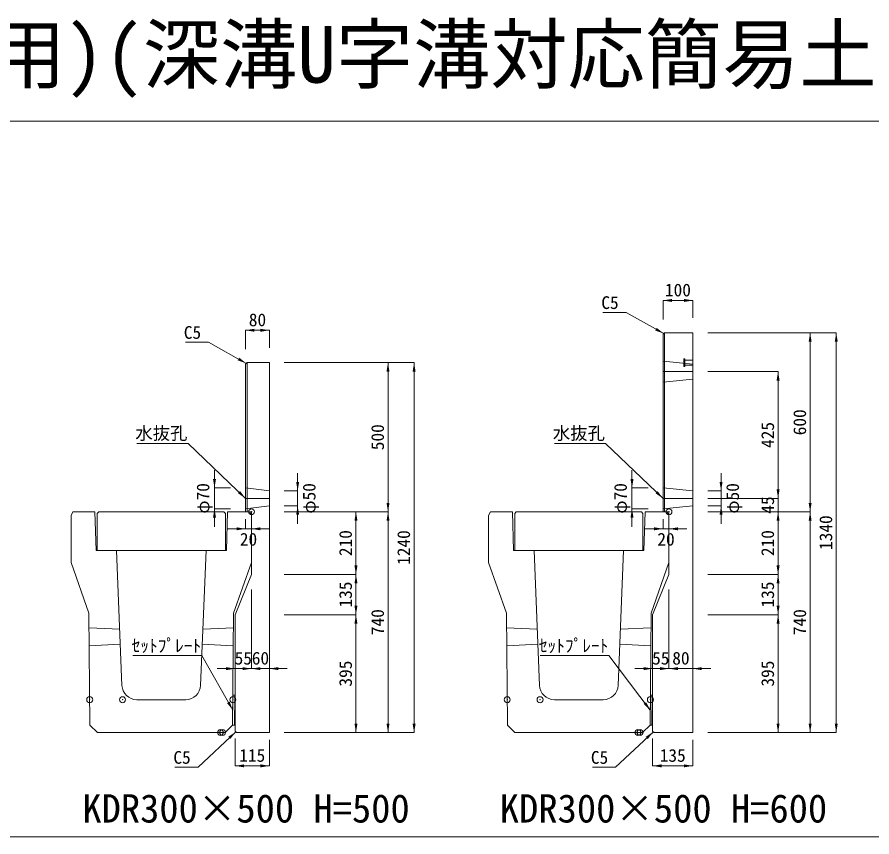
# Model space of a CAD drawing. Units: millimetres at full size, sheet at 1:40. Extents: x 172874 to 199766, y 869448 to 902797.
# Drawn here: x 191220 to 194087, y 900048 to 902797 of the extents above; entities that cross this region are included whole.
import ezdxf
from ezdxf.enums import TextEntityAlignment as Align

# ---------------------------------------------------------------- set-up
doc = ezdxf.new("R2010")
doc.units = ezdxf.units.MM
doc.header["$LTSCALE"] = 40
doc.header["$PDMODE"] = 32
doc.header["$PDSIZE"] = 20
for name, pattern in [('DASHED', [7.5, 6, -1.5]), ('USER1', [28.575, 19.05, -3.175, 3.175, -3.175]), ('USER2', [4.7625, 3.175, -1.5875]), ('USER3', [1.35, 0.75, -0.6])]:
    doc.linetypes.add(name, pattern=pattern)
for name, color, linetype, lineweight in [('セットプレート', 3, 'Continuous', 13), ('パネックスKDR', 2, 'Continuous', 13), ('図枠', 5, 'Continuous', 13), ('寸法線', 7, 'Continuous', 13), ('引出線', 4, 'Continuous', 13), ('本体', 2, 'Continuous', 13), ('補助線', 8, 'Continuous', 13), ('ｲﾝｻｰﾄ', 3, 'USER3', 5)]:
    doc.layers.add(name, color=color, linetype=linetype, lineweight=lineweight)
doc.layers.add('文字', color=7, linetype='Continuous')
doc.styles.add('ＭＳ ゴシック', font='')
doc.styles.get('ＭＳ ゴシック').set_extended_font_data('MS Gothic')

# ---------------------------------------------------------------- blocks, each defined once
blk = doc.blocks.new('filled_arrow')
at = {"color": 0, "linetype": 'Continuous', "lineweight": -2}
blk.add_solid([(7.5, 1.25), (0, 0), (7.5, -1.25)], dxfattribs=at)

msp = doc.modelspace()

# ---------------------------------------------------------------- linework, layer by layer
at = {"layer": 'セットプレート'}
for points in [[(191943.06, 900423.33), (191949.06, 900423.28), (191949.92, 900523.27), (191943.92, 900523.33)], [(193343.06, 900423.33), (193349.06, 900423.28), (193349.92, 900523.27), (193343.92, 900523.33)]]:
    msp.add_lwpolyline(points, close=True, dxfattribs=at)
at = {"layer": 'パネックスKDR'}
for p, q in [((193386.29, 901733.33), (193391.29, 901738.33)), ((193386.29, 901733.33), (193386.29, 901138.33)), ((193391.29, 901738.33), (193486.29, 901738.33)), ((193486.29, 901738.33), (193486.29, 900398.33)), ((191986.29, 901633.33), (191991.29, 901638.33)), ((191986.29, 901633.33), (191986.29, 901138.33)), ((191991.29, 901638.33), (192066.29, 901638.33)), ((192066.29, 901638.33), (192066.29, 900398.33)), ((191986.29, 901138.33), (192006.29, 901138.33)), ((192006.29, 901138.33), (192006.29, 900928.33)), ((193386.29, 901138.33), (193406.29, 901138.33)), ((193406.29, 901138.33), (193406.29, 900928.33)), ((192006.29, 900928.33), (191951.29, 900793.33)), ((193406.29, 900928.33), (193351.29, 900793.33)), ((191951.29, 900793.33), (191951.29, 900403.33)), ((193351.29, 900793.33), (193351.29, 900403.33)), ((191951.29, 900403.33), (191956.29, 900398.33)), ((191956.29, 900398.33), (192066.29, 900398.33)), ((193351.29, 900403.33), (193356.29, 900398.33)), ((193356.29, 900398.33), (193486.29, 900398.33))]:
    msp.add_line(p, q, dxfattribs=at)
at = {"layer": 'パネックスKDR', "lineweight": 5}
for p, q in [((193391.29, 901738.33), (193391.29, 901138.33)), ((191991.29, 901638.33), (191991.29, 901138.33))]:
    msp.add_line(p, q, dxfattribs=at)
at = {"layer": 'パネックスKDR', "linetype": 'DASHED', "lineweight": 9}
for p, q in [((193386.29, 901643.33), (193486.29, 901633.33)), ((193386.29, 901573.33), (193486.29, 901583.33)), ((191986.29, 901218.33), (192066.29, 901208.33)), ((193386.29, 901218.33), (193486.29, 901208.33)), ((191986.29, 901148.33), (192066.29, 901158.33)), ((193386.29, 901148.33), (193486.29, 901158.33))]:
    msp.add_line(p, q, dxfattribs=at)
at = {"layer": '図枠'}
for p, q in [((187274.21, 902448.33), (199674.21, 902448.33)), ((187274.21, 902448.33), (199674.21, 902448.33)), ((187274.21, 902448.33), (199674.21, 902448.33)), ((187274.21, 900048.33), (199674.21, 900048.33)), ((187274.21, 900048.33), (199674.21, 900048.33))]:
    msp.add_line(p, q, dxfattribs=at)
at = {"layer": '寸法線'}
for p, q in [((193386.29, 901846.88), (193486.29, 901846.88)), ((193386.29, 901783.33), (193386.29, 901846.88)), ((193486.29, 901788.33), (193486.29, 901846.88)), ((191986.29, 901746.88), (192066.29, 901746.88)), ((191986.29, 901683.33), (191986.29, 901746.88)), ((192066.29, 901688.33), (192066.29, 901746.88)), ((193536.29, 901738.33), (193967.13, 901738.33)), ((193536.29, 901738.33), (193879.63, 901738.33)), ((193879.63, 901138.33), (193879.63, 901738.33)), ((193967.13, 900398.33), (193967.13, 901738.33)), ((192116.29, 901638.33), (192551.58, 901638.33)), ((192116.29, 901638.33), (192464.08, 901638.33)), ((192464.08, 901138.33), (192464.08, 901638.33)), ((192551.58, 900398.33), (192551.58, 901638.33)), ((193536.29, 901608.33), (193772.13, 901608.33)), ((193772.13, 901183.33), (193772.13, 901608.33)), ((191882.22, 901278.33), (191882.22, 901088.33)), ((193282.22, 901278.33), (193282.22, 901088.33)), ((192160.96, 901268.33), (192160.96, 901098.33)), ((193580.96, 901268.33), (193580.96, 901098.33)), ((193772.13, 901078.33), (193772.13, 901243.33)), ((191936.29, 901218.33), (191882.22, 901218.33)), ((193336.29, 901218.33), (193282.22, 901218.33)), ((192116.29, 901208.33), (192160.96, 901208.33)), ((193536.29, 901208.33), (193580.96, 901208.33)), ((192116.29, 901158.33), (192160.96, 901158.33)), ((193536.29, 901183.33), (193772.13, 901183.33)), ((193536.29, 901183.33), (193772.13, 901183.33)), ((193536.29, 901158.33), (193580.96, 901158.33)), ((191936.29, 901148.33), (191882.22, 901148.33)), ((192116.29, 901138.33), (192464.08, 901138.33)), ((192116.29, 901138.33), (192356.58, 901138.33)), ((192116.29, 901138.33), (192464.08, 901138.33)), ((192356.58, 901138.33), (192356.58, 900928.33)), ((192464.08, 901138.33), (192464.08, 900398.33)), ((193336.29, 901148.33), (193282.22, 901148.33)), ((193536.29, 901138.33), (193879.63, 901138.33)), ((193536.29, 901138.33), (193772.13, 901138.33)), ((193536.29, 901138.33), (193772.13, 901138.33)), ((193536.29, 901138.33), (193879.63, 901138.33)), ((193772.13, 901138.33), (193772.13, 900928.33)), ((193879.63, 901138.33), (193879.63, 900398.33)), ((191986.29, 901113.33), (191986.29, 901081.25)), ((192006.29, 901113.33), (192006.29, 901081.25)), ((193386.29, 901113.33), (193386.29, 901081.25)), ((193406.29, 901113.33), (193406.29, 901081.25)), ((191926.29, 901081.25), (192066.29, 901081.25)), ((193326.29, 901081.25), (193466.29, 901081.25)), ((192116.29, 900928.33), (192356.58, 900928.33)), ((192116.29, 900928.33), (192356.58, 900928.33)), ((192356.58, 900928.33), (192356.58, 900793.33)), ((193536.29, 900928.33), (193772.13, 900928.33)), ((193536.29, 900928.33), (193772.13, 900928.33)), ((193772.13, 900928.33), (193772.13, 900793.33)), ((192006.29, 900878.33), (192006.29, 900612.5)), ((192006.29, 900878.33), (192006.29, 900612.5)), ((193406.29, 900878.33), (193406.29, 900612.5)), ((193406.29, 900878.33), (193406.29, 900612.5)), ((193486.29, 900878.33), (193486.29, 900612.5)), ((192116.29, 900793.33), (192356.58, 900793.33)), ((192116.29, 900793.33), (192356.58, 900793.33)), ((192356.58, 900793.33), (192356.58, 900398.33)), ((193536.29, 900793.33), (193772.13, 900793.33)), ((193536.29, 900793.33), (193772.13, 900793.33)), ((193772.13, 900793.33), (193772.13, 900398.33)), ((191951.29, 900743.33), (191951.29, 900612.5)), ((192066.29, 900743.33), (192066.29, 900612.5)), ((193351.29, 900743.33), (193351.29, 900612.5)), ((192066.29, 900612.5), (191891.29, 900612.5)), ((191946.29, 900612.5), (192126.29, 900612.5)), ((193466.29, 900612.5), (193291.29, 900612.5)), ((193346.29, 900612.5), (193546.29, 900612.5)), ((192116.29, 900398.33), (192551.58, 900398.33)), ((192116.29, 900398.33), (192464.08, 900398.33)), ((192116.29, 900398.33), (192356.58, 900398.33)), ((193536.29, 900398.33), (193967.13, 900398.33)), ((193536.29, 900398.33), (193879.63, 900398.33)), ((193536.29, 900398.33), (193772.13, 900398.33)), ((191951.29, 900378.33), (191951.29, 900286.53)), ((192066.29, 900373.33), (192066.29, 900286.53)), ((193351.29, 900378.33), (193351.29, 900286.53)), ((193486.29, 900373.33), (193486.29, 900286.53)), ((191951.29, 900286.53), (192066.29, 900286.53)), ((193351.29, 900286.53), (193486.29, 900286.53))]:
    msp.add_line(p, q, dxfattribs=at)
at = {"layer": '引出線'}
for points in [[(193388.79, 901735.83), (193262.42, 901806.91), (193184.65, 901806.91)], [(191988.79, 901635.83), (191862.42, 901706.91), (191784.65, 901706.91)], [(191986.29, 901183.33), (191793.83, 901366.78), (191622.09, 901366.78)], [(193386.29, 901183.33), (193193.83, 901366.78), (193022.09, 901366.78)], [(191943.49, 900473.33), (191839.8, 900656.77), (191608.43, 900656.77)], [(193343.49, 900473.33), (193205.1, 900656.77), (192973.74, 900656.77)], [(191953.79, 900400.83), (191827.42, 900282.18), (191749.65, 900282.18)], [(193353.79, 900400.83), (193227.42, 900282.18), (193149.65, 900282.18)]]:
    msp.add_lwpolyline(points, dxfattribs=at)
at = {"layer": '本体'}
for p, q in [((191407.29, 901138.33), (191401.29, 901126.33)), ((191407.29, 901138.33), (191481.29, 901138.33)), ((191481.29, 901138.33), (191485.29, 901008.33)), ((191926.29, 901138.33), (191922.29, 901008.33)), ((191926.29, 901138.33), (192000.29, 901138.33)), ((192000.29, 901138.33), (192006.29, 901126.33)), ((192807.29, 901138.33), (192801.29, 901126.33)), ((192807.29, 901138.33), (192881.29, 901138.33)), ((192881.29, 901138.33), (192885.29, 901008.33)), ((193326.29, 901138.33), (193322.29, 901008.33)), ((193326.29, 901138.33), (193400.29, 901138.33)), ((193400.29, 901138.33), (193406.29, 901126.33)), ((191401.29, 901126.33), (191401.29, 900968.33)), ((192006.29, 901126.33), (192006.29, 900968.33)), ((192801.29, 901126.33), (192801.29, 900968.33)), ((193406.29, 901126.33), (193406.29, 900968.33)), ((191485.29, 901008.33), (191553.79, 901008.33)), ((191553.79, 901008.33), (191571.87, 900556.33)), ((191853.79, 901008.33), (191835.71, 900556.33)), ((191853.79, 901008.33), (191922.29, 901008.33)), ((192885.29, 901008.33), (192953.79, 901008.33)), ((192953.79, 901008.33), (192971.87, 900556.33)), ((193253.79, 901008.33), (193235.71, 900556.33)), ((193253.79, 901008.33), (193322.29, 901008.33)), ((191401.29, 900968.33), (191461.29, 900798.33)), ((192006.29, 900968.33), (191946.29, 900798.33)), ((192801.29, 900968.33), (192861.29, 900798.33)), ((193406.29, 900968.33), (193346.29, 900798.33)), ((191461.29, 900798.33), (191464.52, 900423.33)), ((191946.29, 900798.33), (191943.06, 900423.33)), ((192861.29, 900798.33), (192864.52, 900423.33)), ((193346.29, 900798.33), (193343.06, 900423.33)), ((191621.83, 900508.33), (191785.75, 900508.33)), ((193021.83, 900508.33), (193185.75, 900508.33)), ((191464.52, 900423.33), (191489.74, 900398.33)), ((191917.84, 900398.33), (191943.06, 900423.33)), ((192864.52, 900423.33), (192889.74, 900398.33)), ((193317.84, 900398.33), (193343.06, 900423.33)), ((191489.74, 900398.33), (191917.84, 900398.33)), ((192889.74, 900398.33), (193317.84, 900398.33))]:
    msp.add_line(p, q, dxfattribs=at)
at = {"layer": '本体', "linetype": 'USER2'}
for p, q in [((191461.71, 900749.33), (191564.35, 900744.33)), ((191843.23, 900744.33), (191945.87, 900749.33)), ((192861.71, 900749.33), (192964.35, 900744.33)), ((193243.23, 900744.33), (193345.87, 900749.33)), ((191462.23, 900689.33), (191566.35, 900694.33)), ((191841.23, 900694.33), (191945.35, 900689.33)), ((192862.23, 900689.33), (192966.35, 900694.33)), ((193241.23, 900694.33), (193345.35, 900689.33))]:
    msp.add_line(p, q, dxfattribs=at)
at = {"layer": '本体', "lineweight": 20}
for points in [[(191488.79, 901132.33), (191493.79, 901138.33), (191913.79, 901138.33), (191918.79, 901132.33), (191918.79, 901008.33), (191488.79, 901008.33)], [(192888.79, 901132.33), (192893.79, 901138.33), (193313.79, 901138.33), (193318.79, 901132.33), (193318.79, 901008.33), (192888.79, 901008.33)]]:
    msp.add_lwpolyline(points, close=True, dxfattribs=at)
at = {"layer": '本体'}
for centre, start, end in [((191621.83, 900558.33), 182.29061, 270), ((191785.75, 900558.33), 270, 357.70939), ((193021.83, 900558.33), 182.29061, 270), ((193185.75, 900558.33), 270, 357.70939)]:
    msp.add_arc(centre, 50, start, end, dxfattribs=at)
at = {"layer": '補助線'}
for p, q in [((193386.29, 901608.33), (193486.29, 901608.33)), ((193386.29, 901183.33), (193486.29, 901183.33))]:
    msp.add_line(p, q, dxfattribs=at)
at = {"layer": '補助線', "linetype": 'USER1'}
msp.add_line((191986.29, 901183.33), (192066.29, 901183.33), dxfattribs=at)
at = {"layer": '補助線'}
for p in [(192006.29, 901138.33), (193406.29, 901138.33), (191463.79, 900508.33), (191573.79, 900508.33), (191943.79, 900508.33), (192863.79, 900508.33), (192973.79, 900508.33), (193343.79, 900508.33), (191902.29, 900398.33), (191909.29, 900398.33), (191909.29, 900398.33), (193302.29, 900398.33), (193309.29, 900398.33), (193309.29, 900398.33)]:
    msp.add_point(p, dxfattribs=at)
at = {"layer": 'ｲﾝｻｰﾄ'}
for p, q in [((193456.29, 901650.83), (193456.29, 901625.83)), ((193459.29, 901650.83), (193456.29, 901650.83)), ((193459.29, 901625.83), (193459.29, 901650.83)), ((193486.29, 901646.83), (193459.29, 901646.83)), ((193456.29, 901625.83), (193459.29, 901625.83)), ((193459.29, 901629.83), (193486.29, 901629.83))]:
    msp.add_line(p, q, dxfattribs=at)

# ---------------------------------------------------------------- block references
at = {"layer": '寸法線', "xscale": 4, "yscale": 4}
for p in [(193386.29, 901846.88), (191986.29, 901746.88), (192006.29, 901081.25), (193406.29, 901081.25), (192006.29, 900612.5), (192066.29, 900612.5), (193406.29, 900612.5), (193486.29, 900612.5), (191951.29, 900286.53), (193351.29, 900286.53)]:
    msp.add_blockref('filled_arrow', p, dxfattribs=at)
for p, rotation in [((193486.29, 901846.88), 180), ((192066.29, 901746.88), 180), ((193879.63, 901738.33), 270), ((193967.13, 901738.33), 270), ((192464.08, 901638.33), 270), ((192551.58, 901638.33), 270), ((193772.13, 901608.33), 270), ((191882.22, 901218.33), 90), ((193282.22, 901218.33), 90), ((192160.96, 901208.33), 90), ((193580.96, 901208.33), 90), ((193772.13, 901183.33), 90), ((193772.13, 901183.33), 90), ((192160.96, 901158.33), 270), ((192464.08, 901138.33), 90), ((193580.96, 901158.33), 270), ((193879.63, 901138.33), 90), ((191882.22, 901148.33), 270), ((192356.58, 901138.33), 270), ((192464.08, 901138.33), 270), ((193282.22, 901148.33), 270), ((193772.13, 901138.33), 270), ((193772.13, 901138.33), 270), ((193879.63, 901138.33), 270), ((191986.29, 901081.25), 180), ((193386.29, 901081.25), 180), ((192356.58, 900928.33), 90), ((193772.13, 900928.33), 90), ((192356.58, 900928.33), 270), ((193772.13, 900928.33), 270), ((192356.58, 900793.33), 90), ((193772.13, 900793.33), 90), ((192356.58, 900793.33), 270), ((193772.13, 900793.33), 270), ((191951.29, 900612.5), 180), ((192006.29, 900612.5), 180), ((193351.29, 900612.5), 180), ((193406.29, 900612.5), 180), ((192356.58, 900398.33), 90), ((192464.08, 900398.33), 90), ((192551.58, 900398.33), 90), ((193772.13, 900398.33), 90), ((193879.63, 900398.33), 90), ((193967.13, 900398.33), 90), ((192066.29, 900286.53), 180), ((193486.29, 900286.53), 180)]:
    msp.add_blockref('filled_arrow', p, dxfattribs=dict(at, rotation=rotation))
at = {"layer": '引出線', "xscale": 4, "yscale": 4}
for p, rotation in [((193388.79, 901735.83), 150.6), ((191988.79, 901635.83), 150.6), ((191986.29, 901183.33), 136.4), ((193386.29, 901183.33), 136.4), ((191943.49, 900473.33), 119.5), ((193343.49, 900473.33), 127), ((191953.79, 900400.83), 223.2), ((193353.79, 900400.83), 223.2)]:
    msp.add_blockref('filled_arrow', p, dxfattribs=dict(at, rotation=rotation))

# ---------------------------------------------------------------- texts
at = {"layer": '寸法線', "style": 'ＭＳ ゴシック'}
for s, p in [('100', (193436.29, 901881.88)), ('80', (192026.29, 901781.88)), ('20', (191996.29, 901046.25)), ('20', (193396.29, 901046.25)), ('55', (191978.79, 900647.5)), ('60', (192036.29, 900647.5)), ('55', (193378.79, 900647.5)), ('80', (193446.29, 900647.5)), ('115', (192008.79, 900321.53)), ('135', (193418.79, 900321.53))]:
    msp.add_text(s, height=42.72, dxfattribs=at).set_placement(p, align=Align.MIDDLE_CENTER)
for s, p in [('600', (193844.63, 901438.33)), ('500', (192429.08, 901388.33)), ('425', (193737.13, 901395.83)), ('φ70', (191843.56, 901183.33)), ('φ50', (192199.62, 901183.33)), ('φ70', (193243.56, 901183.33)), ('φ50', (193619.62, 901183.33)), ('45', (193737.13, 901160.83)), ('1340', (193932.13, 901068.33)), ('210', (192321.58, 901033.33)), ('1240', (192516.58, 901018.33)), ('210', (193737.13, 901033.33)), ('135', (192321.58, 900860.83)), ('135', (193737.13, 900860.83)), ('740', (192429.08, 900768.33)), ('740', (193844.63, 900768.33)), ('395', (192321.58, 900595.83)), ('395', (193737.13, 900595.83))]:
    msp.add_text(s, height=42.72, rotation=90, dxfattribs=at).set_placement(p, align=Align.MIDDLE_CENTER)
at = {"layer": '引出線', "style": 'ＭＳ ゴシック'}
for s, p in [('C5', (193237.42, 901860.91)), ('C5', (191837.42, 901760.91)), ('水抜孔', (191791.58, 901423.06)), ('水抜孔', (193191.58, 901423.06)), ('ｾｯﾄﾌﾟﾚｰﾄ', (191837.55, 900710.77)), ('ｾｯﾄﾌﾟﾚｰﾄ', (193202.85, 900710.77)), ('C5', (191802.42, 900336.18)), ('C5', (193202.42, 900336.18))]:
    msp.add_text(s, height=42.72, dxfattribs=at).set_placement(p, align=Align.TOP_RIGHT)
at = {"layer": '文字', "style": 'ＭＳ ゴシック'}
for s, height, p in [('パネックス[KDR](車道用)(深溝U字溝対応簡易土留め板)300サイズ', 189.9, (188536.39, 902519.95)), ('KDR300×500 H=500', 94.94, (191438.87, 900067.94)), ('KDR300×500 H=600', 94.94, (192838.87, 900067.94))]:
    msp.add_text(s, height=height, dxfattribs=at).set_placement(p, align=Align.BOTTOM_LEFT)

doc.saveas('drawing.dxf')
